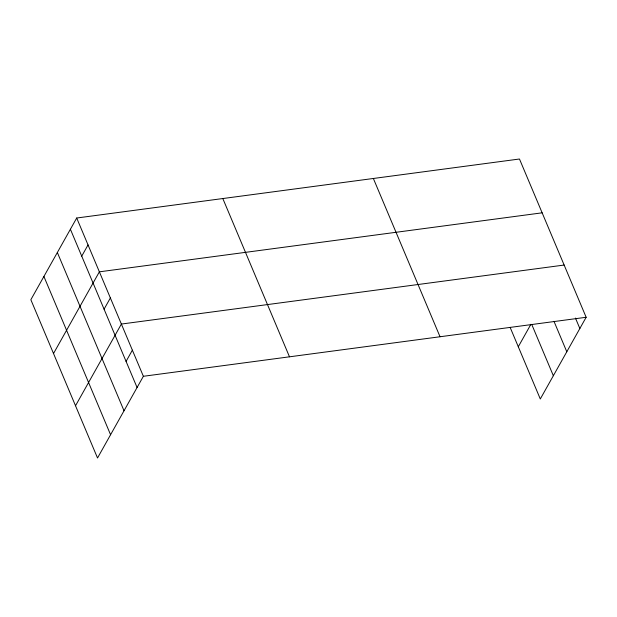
<?xml version="1.0" encoding="UTF-8"?>
<svg xmlns="http://www.w3.org/2000/svg" width="617" height="617" viewBox="0 0 617 617"><rect width="100%" height="100%" fill="white"/><g stroke="black" fill="none" stroke-linecap="round" stroke-linejoin="round"><path stroke-width="0.93" d="M76.701 218.017L30.85 299.723L97.525 457.991L143.375 376.285L76.701 218.017L519.475 159.009L586.15 317.277L540.299 398.983L510.228 327.604M81.737 256.155L88.038 244.926M53.517 353.533L99.368 271.827L542.142 212.819M104.072 309.171L110.374 297.942M75.521 405.762L121.372 324.056L564.146 265.048M126.069 361.4L132.37 350.171M518.295 346.754L530.882 324.326M143.375 376.285L586.15 317.277M575.445 318.063L579.849 328.506M553.966 321.295L566.799 351.767M531.715 324.365L553.349 375.73M373.362 178.483L440.037 336.751M222.814 198.543L289.489 356.819M70.4 229.246L137.074 387.515M57.35 252.5L124.025 410.775M43.9 276.462L110.574 434.738"/></g></svg>
